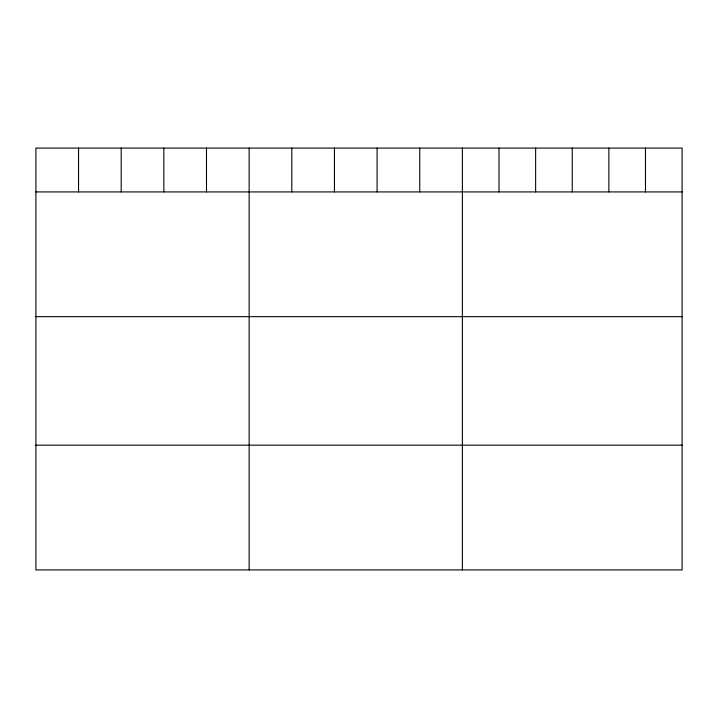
<?xml version="1.0" encoding="UTF-8"?>
<svg xmlns="http://www.w3.org/2000/svg" width="718" height="718" viewBox="0 0 718 718"><rect width="100%" height="100%" fill="white"/><g stroke="black" fill="none" stroke-linecap="round" stroke-linejoin="round"><path stroke-width="1.08" d="M682.1 191.921L682.1 569.913L35.9 569.913L35.9 148.088L682.1 148.088L682.1 191.921L35.9 191.921M35.9 316.665L682.1 316.665M35.9 445.178L682.1 445.178M645.482 148.088L645.482 191.921M608.864 148.088L608.864 191.921M572.246 148.088L572.246 191.921M535.628 148.088L535.628 191.921M499.01 148.088L499.01 191.921M462.392 148.088L462.392 569.913M419.743 148.088L419.743 191.921M377.094 148.088L377.094 191.921M334.444 148.088L334.444 191.921M291.795 148.088L291.795 191.921M249.146 148.088L249.146 569.913M206.497 148.088L206.497 191.921M163.848 148.088L163.848 191.921M121.198 148.088L121.198 191.921M78.549 148.088L78.549 191.921"/></g></svg>
